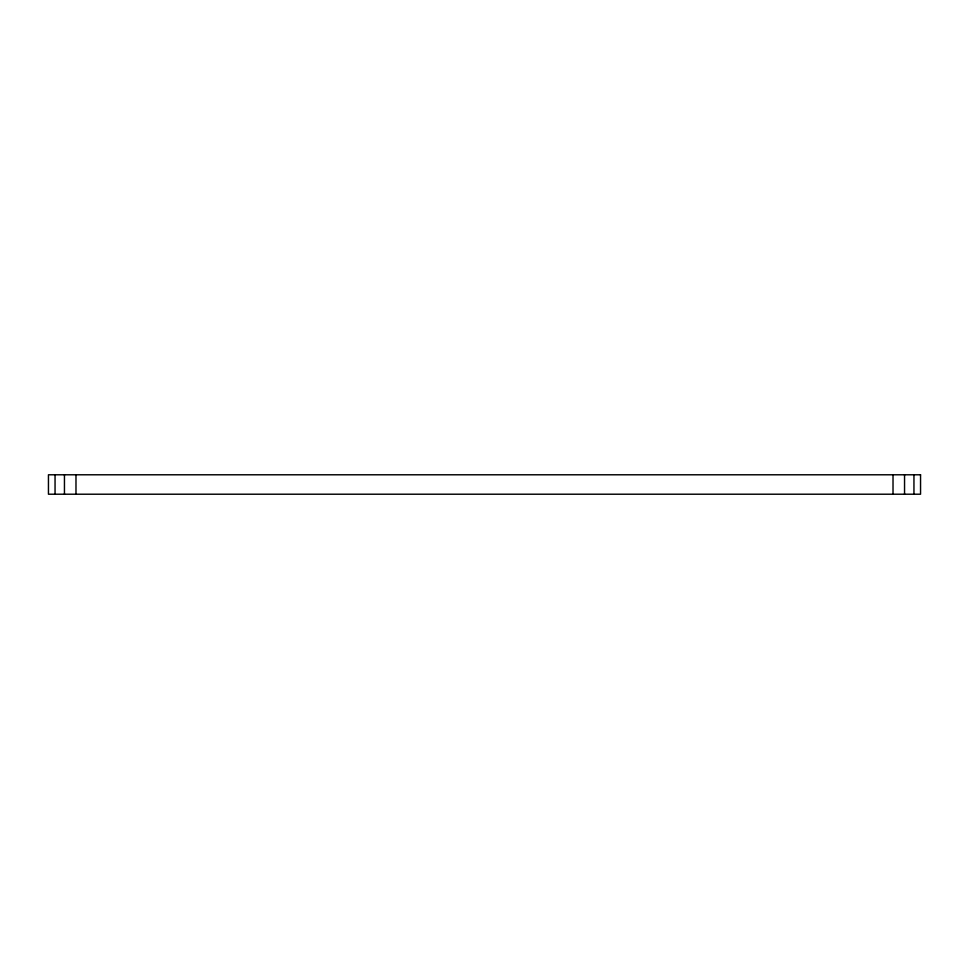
<?xml version="1.0" encoding="UTF-8"?>
<svg xmlns="http://www.w3.org/2000/svg" width="969" height="969" viewBox="0 0 969 969"><rect width="100%" height="100%" fill="white"/><g stroke="black" fill="none" stroke-linecap="round" stroke-linejoin="round"><path stroke-width="1.45" d="M913.949 474.786L913.949 494.214M904.549 474.786L904.549 494.214M893.018 474.786L893.018 494.214M75.982 474.786L75.982 494.214M64.451 474.786L64.451 494.214M55.051 474.786L55.051 494.214M920.55 474.786L48.45 474.786L48.45 494.214L920.55 494.214L920.55 474.786"/></g></svg>
